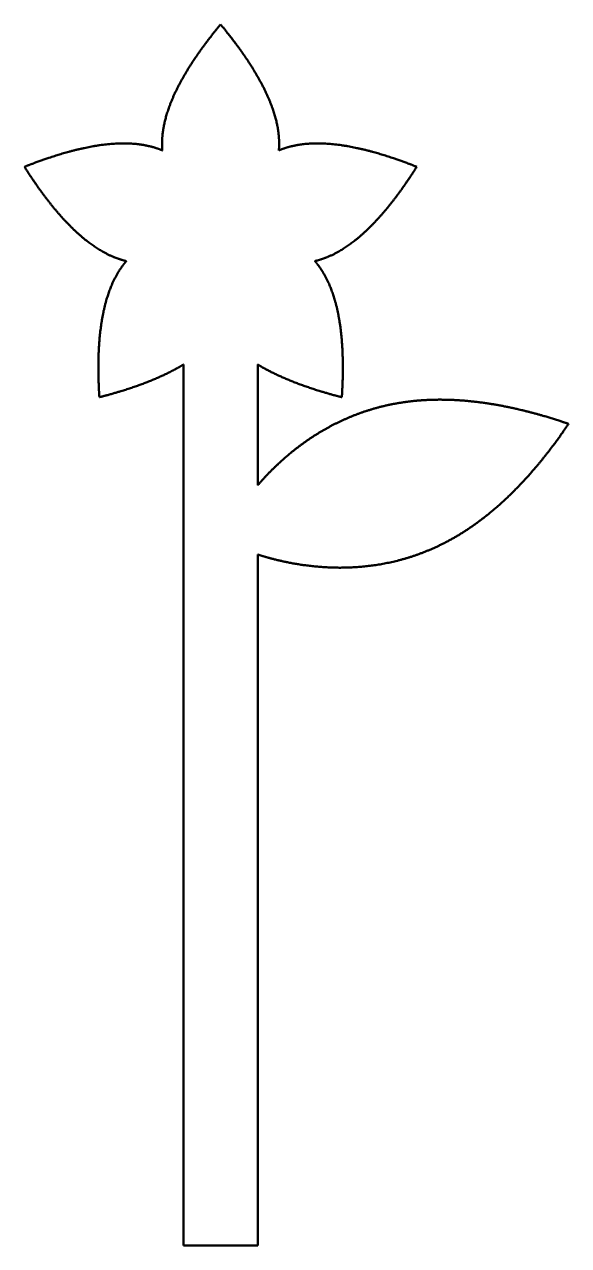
# Model space of a CAD drawing. Header units: millimetres. Extents: x 127.4 to 171.3, y 141.5 to 240.1.
import ezdxf

# ---------------------------------------------------------------- set-up
doc = ezdxf.new("R2010")
doc.units = ezdxf.units.MM
doc.header["$LTSCALE"] = 0.75
doc.layers.add('Visible', color=7, linetype='Continuous', lineweight=50)

msp = doc.modelspace()

# ---------------------------------------------------------------- linework, layer by layer
at = {"layer": 'Visible', "extrusion": (0, 1, 0)}
for p, q in [((140.188, 141.489, 2.5), (140.188, 212.662, 2.5)), ((146.188, 212.663, 2.5), (146.188, 202.911, 2.5)), ((146.188, 197.309, 2.5), (146.188, 141.489, 2.5)), ((146.188, 141.489, 2.5), (140.188, 141.489, 2.5))]:
    msp.add_line(p, q, dxfattribs=at)
at = {"layer": 'Visible'}
for points, knots in [([(138.486, 229.961, 2.5), (138.475, 230.095, 2.5), (138.449, 230.559, 2.5), (138.475, 231.368, 2.5), (138.68, 232.554, 2.5), (139.236, 234.161, 2.5), (140.217, 236.069, 2.5), (141.257, 237.658, 2.5), (142.171, 238.884, 2.5), (142.84, 239.716, 2.5), (143.188, 240.135, 2.5)], [0.4589068, 0.4589068, 0.4589068, 0.4589068, 0.4589068, 0.4589068, 0.5, 0.6, 0.7, 0.8, 0.9, 1, 1, 1, 1, 1, 1]), ([(147.891, 229.961, 2.5), (147.902, 230.095, 2.5), (147.928, 230.559, 2.5), (147.901, 231.368, 2.5), (147.696, 232.554, 2.5), (147.141, 234.16, 2.5), (146.159, 236.068, 2.5), (145.119, 237.658, 2.5), (144.205, 238.884, 2.5), (143.537, 239.716, 2.5), (143.188, 240.135, 2.5)], [0.4589069, 0.4589069, 0.4589069, 0.4589069, 0.4589069, 0.4589069, 0.5, 0.6, 0.7, 0.8, 0.9, 1, 1, 1, 1, 1, 1]), ([(138.486, 229.961, 2.5), (138.362, 230.013, 2.5), (137.929, 230.181, 2.5), (137.152, 230.406, 2.5), (135.96, 230.578, 2.5), (134.261, 230.546, 2.5), (132.143, 230.203, 2.5), (130.31, 229.705, 2.5), (128.861, 229.214, 2.5), (127.864, 228.835, 2.5), (127.357, 228.633, 2.5)], [0.4589069, 0.4589069, 0.4589069, 0.4589069, 0.4589069, 0.4589069, 0.5, 0.6, 0.7, 0.8, 0.9, 1, 1, 1, 1, 1, 1]), ([(147.891, 229.961, 2.5), (148.015, 230.013, 2.5), (148.447, 230.181, 2.5), (149.225, 230.406, 2.5), (150.417, 230.578, 2.5), (152.116, 230.546, 2.5), (154.234, 230.202, 2.5), (156.067, 229.704, 2.5), (157.515, 229.213, 2.5), (158.513, 228.835, 2.5), (159.02, 228.633, 2.5)], [0.4589069, 0.4589069, 0.4589069, 0.4589069, 0.4589069, 0.4589069, 0.5, 0.6, 0.7, 0.8, 0.9, 1, 1, 1, 1, 1, 1]), ([(135.58, 221.017, 2.5), (135.449, 221.048, 2.5), (135, 221.167, 2.5), (134.239, 221.441, 2.5), (133.174, 222.003, 2.5), (131.818, 223.028, 2.5), (130.307, 224.551, 2.5), (129.116, 226.031, 2.5), (128.233, 227.28, 2.5), (127.648, 228.172, 2.5), (127.357, 228.633, 2.5)], [0.4589069, 0.4589069, 0.4589069, 0.4589069, 0.4589069, 0.4589069, 0.5, 0.6, 0.7, 0.8, 0.9, 1, 1, 1, 1, 1, 1]), ([(150.797, 221.017, 2.5), (150.928, 221.048, 2.5), (151.376, 221.167, 2.5), (152.138, 221.441, 2.5), (153.203, 222.003, 2.5), (154.559, 223.028, 2.5), (156.07, 224.55, 2.5), (157.261, 226.031, 2.5), (158.144, 227.279, 2.5), (158.728, 228.172, 2.5), (159.02, 228.633, 2.5)], [0.4589069, 0.4589069, 0.4589069, 0.4589069, 0.4589069, 0.4589069, 0.5, 0.6, 0.7, 0.8, 0.9, 1, 1, 1, 1, 1, 1]), ([(135.58, 221.017, 2.5), (135.492, 220.915, 2.5), (135.199, 220.555, 2.5), (134.745, 219.886, 2.5), (134.213, 218.805, 2.5), (133.719, 217.179, 2.5), (133.391, 215.059, 2.5), (133.298, 213.161, 2.5), (133.317, 211.632, 2.5), (133.369, 210.567, 2.5), (133.404, 210.022, 2.5)], [0.4589069, 0.4589069, 0.4589069, 0.4589069, 0.4589069, 0.4589069, 0.5, 0.6, 0.7, 0.8, 0.9, 1, 1, 1, 1, 1, 1]), ([(150.797, 221.017, 2.5), (150.885, 220.915, 2.5), (151.178, 220.556, 2.5), (151.632, 219.886, 2.5), (152.164, 218.805, 2.5), (152.659, 217.179, 2.5), (152.987, 215.059, 2.5), (153.079, 213.161, 2.5), (153.06, 211.632, 2.5), (153.008, 210.567, 2.5), (152.973, 210.022, 2.5)], [0.4589069, 0.4589069, 0.4589069, 0.4589069, 0.4589069, 0.4589069, 0.5, 0.6, 0.7, 0.8, 0.9, 1, 1, 1, 1, 1, 1]), ([(140.188, 212.662, 2.5), (140.157, 212.643, 2.5), (139.781, 212.415, 2.5), (139.022, 211.993, 2.5), (137.795, 211.412, 2.5), (136.423, 210.891, 2.5), (134.962, 210.437, 2.5), (133.933, 210.157, 2.5), (133.404, 210.022, 2.5)], [0.6908377, 0.6908377, 0.6908377, 0.6908377, 0.6908377, 0.6908377, 0.7, 0.8, 0.9, 1, 1, 1, 1, 1, 1]), ([(146.188, 212.663, 2.5), (146.22, 212.643, 2.5), (146.596, 212.415, 2.5), (147.355, 211.994, 2.5), (148.582, 211.413, 2.5), (149.955, 210.891, 2.5), (151.415, 210.437, 2.5), (152.444, 210.157, 2.5), (152.973, 210.022, 2.5)], [0.6908185, 0.6908185, 0.6908185, 0.6908185, 0.6908185, 0.6908185, 0.7, 0.8, 0.9, 1, 1, 1, 1, 1, 1]), ([(146.188, 202.911, 2.5), (146.247, 202.98, 2.5), (146.56, 203.34, 2.5), (147.145, 203.979, 2.5), (148.04, 204.865, 2.5), (149.306, 205.947, 2.5), (150.94, 207.09, 2.5), (152.711, 208.07, 2.5), (154.616, 208.862, 2.5), (156.65, 209.439, 2.5), (158.808, 209.782, 2.5), (161.085, 209.883, 2.5), (163.472, 209.741, 2.5), (165.965, 209.363, 2.5), (168.039, 208.877, 2.5), (169.638, 208.412, 2.5), (170.723, 208.057, 2.5), (171.271, 207.869, 2.5)], [0.1845124, 0.1845124, 0.1845124, 0.1845124, 0.1845124, 0.1845124, 0.2, 0.2666667, 0.3333333, 0.4, 0.4666667, 0.5333333, 0.6, 0.6666667, 0.7333333, 0.8, 0.8666667, 0.9333333, 1, 1, 1, 1, 1, 1]), ([(146.188, 197.309, 2.5), (146.311, 197.27, 2.5), (146.803, 197.117, 2.5), (147.671, 196.874, 2.5), (148.929, 196.586, 2.5), (150.597, 196.328, 2.5), (152.56, 196.205, 2.5), (154.553, 196.274, 2.5), (156.558, 196.554, 2.5), (158.556, 197.066, 2.5), (160.528, 197.827, 2.5), (162.46, 198.85, 2.5), (164.339, 200.138, 2.5), (166.163, 201.686, 2.5), (167.928, 203.486, 2.5), (169.293, 205.121, 2.5), (170.292, 206.454, 2.5), (170.946, 207.389, 2.5), (171.271, 207.869, 2.5)], [0.1110514, 0.1110514, 0.1110514, 0.1110514, 0.1110514, 0.1110514, 0.1333333, 0.2, 0.2666667, 0.3333333, 0.4, 0.4666667, 0.5333333, 0.6, 0.6666667, 0.7333333, 0.8, 0.8666667, 0.9333333, 1, 1, 1, 1, 1, 1])]:
    msp.add_open_spline(points, degree=5, knots=knots, dxfattribs=at)

doc.saveas('drawing.dxf')
